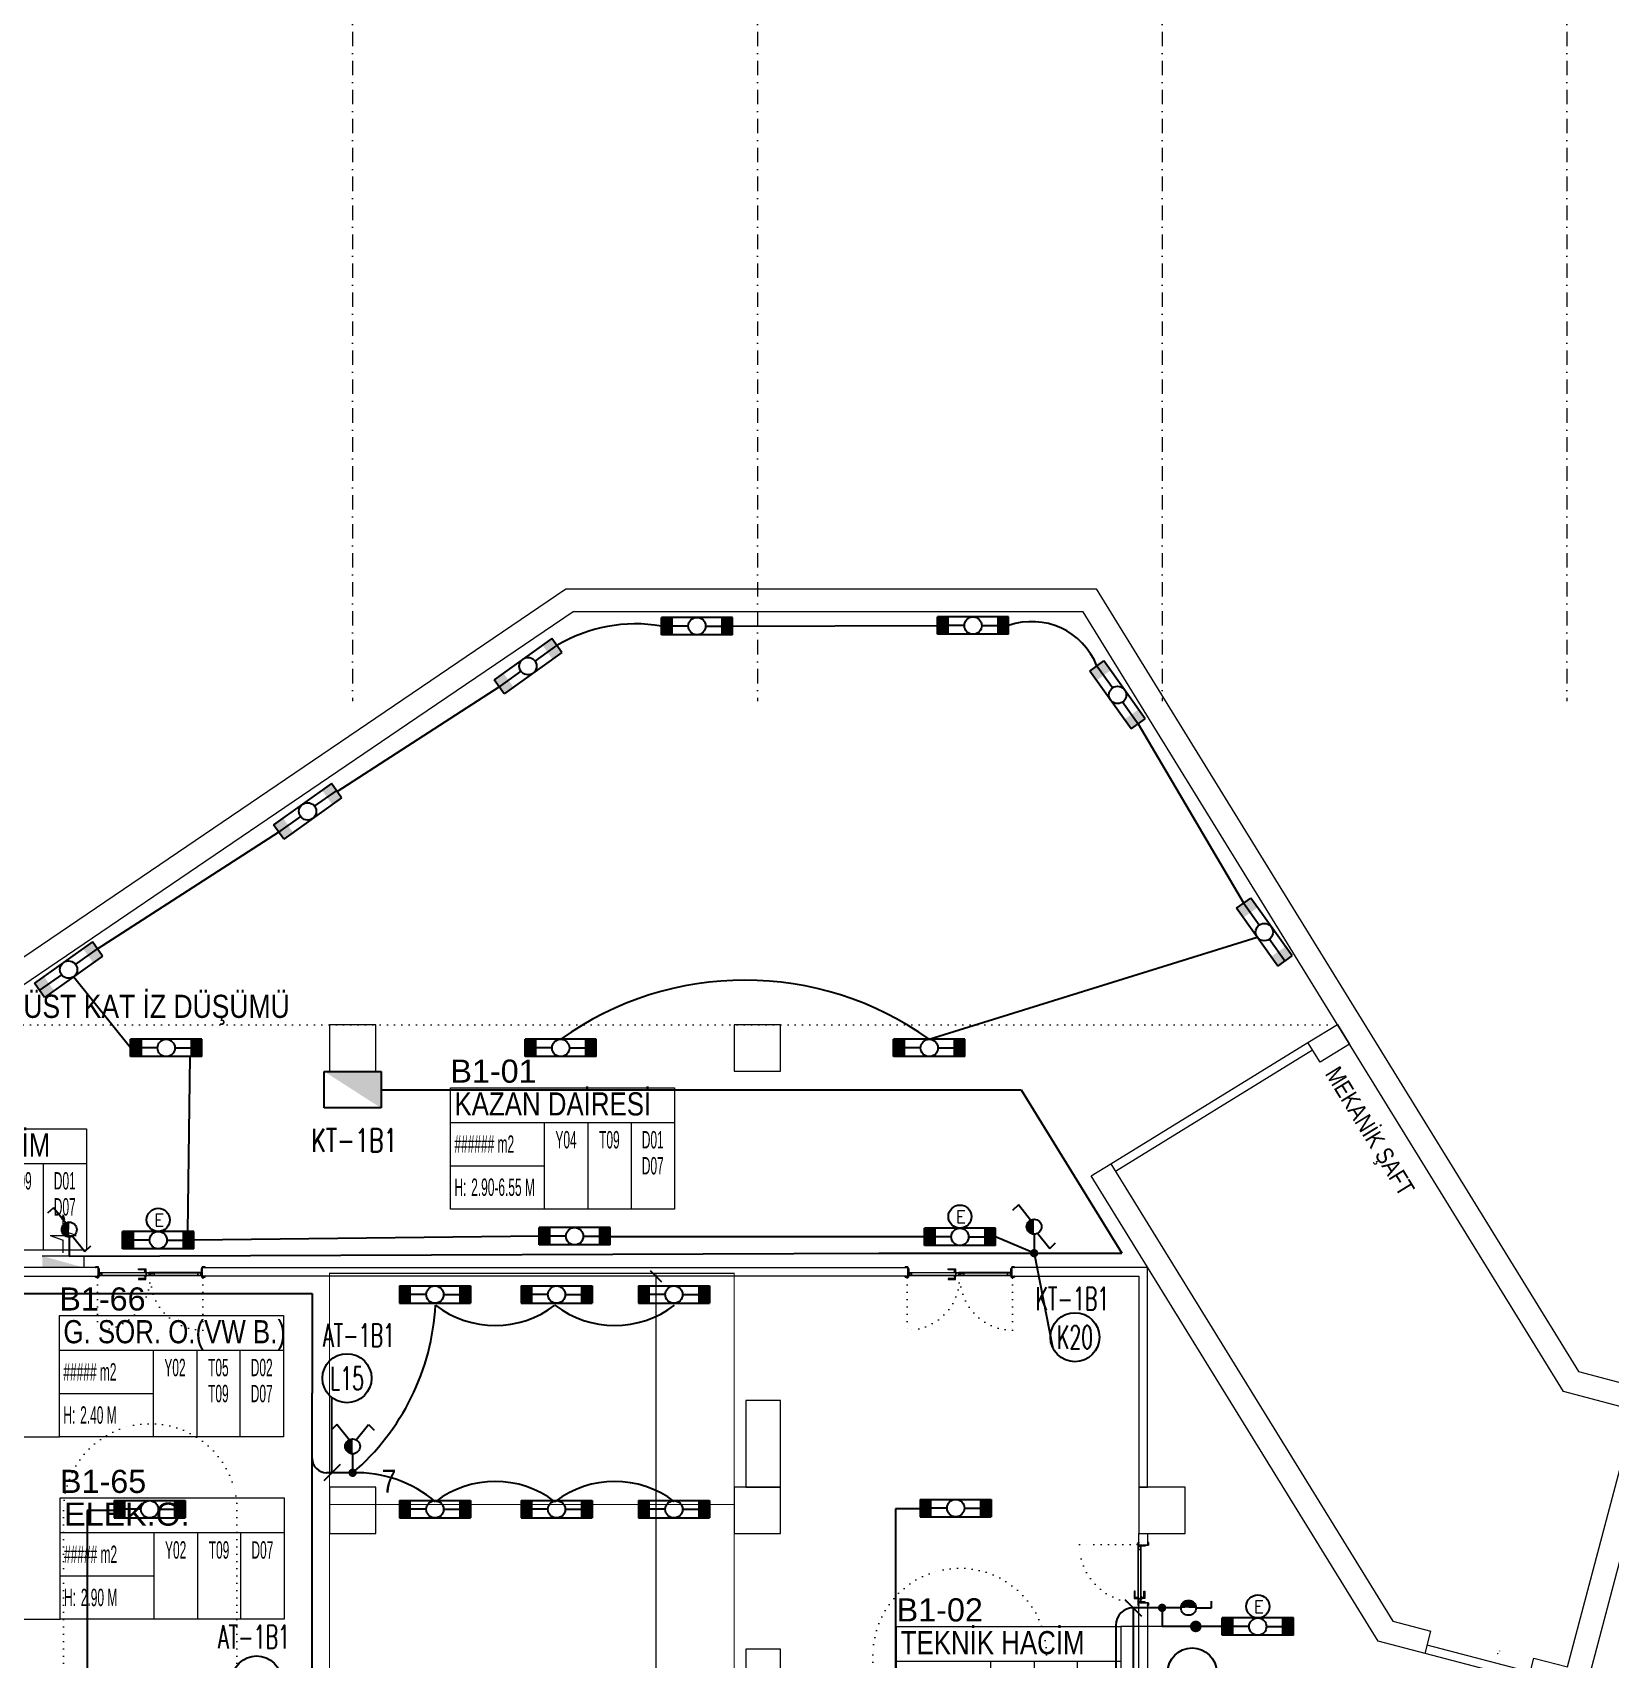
# Model space of a CAD drawing. Header units: metres. Extents: x -13316 to 152404, y -3899 to 30226.
# Drawn here: x 57366 to 60096, y 7292 to 10107 of the extents above; entities that cross this region are included whole.
import ezdxf
from ezdxf.enums import TextEntityAlignment as Align

# ---------------------------------------------------------------- set-up
doc = ezdxf.new("R2010")
doc.units = ezdxf.units.M
doc.header["$LTSCALE"] = 100
doc.header["$MEASUREMENT"] = 0
for name, pattern in [('DASHDOT2', [0.5, 0.25, -0.125, 0, -0.125]), ('DOT2', [0.125, 0, -0.125]), ('HIDDEN', [0.375, 0.25, -0.125])]:
    doc.linetypes.add(name, pattern=pattern)
doc.layers.get('0').update_dxf_attribs({"color": 9, "lineweight": 9})
for name, color, linetype, lineweight in [('00', 9, 'Continuous', 9), ('01', 9, 'Continuous', 9), ('05', 9, 'Continuous', 9), ('06B', 9, 'Continuous', 9), ('06C', 9, 'Continuous', 9), ('06D', 9, 'Continuous', 9), ('09', 9, 'Continuous', 9), ('10', 9, 'Continuous', 9), ('20', 9, 'DOT2', 9), ('21', 9, 'Continuous', 9), ('21_mahal200', 9, 'Continuous', 9), ('24', 9, 'DASHDOT2', 9), ('25', 9, 'Continuous', 9), ('32-ekipman', 9, 'Continuous', 9), ('E-1x36 W SIVAÜSTÜ FLUORESAN ARMATÜR (ETANŞ)', 7, 'Continuous', 30), ('E-2x36 W SIVAÜSTÜ FLUORESAN ARMATÜR (ETANŞ)', 7, 'Continuous', 30), ('E-ACİL AYDINLATMA KİTİ', 7, 'Continuous', 30), ('E-ANAHTAR (ETANŞ)', 7, 'Continuous', 30), ('E-AYDINLATMA VE PRİZ PANOSU', 7, 'Continuous', 30), ('E-KABLO', 7, 'Continuous', 30), ('E-KOMÜTATÖR ANAHTAR (ETANŞ)', 7, 'Continuous', 30), ('E-LINYE', 7, 'Continuous', 30), ('E-VAEVİYEN ANAHTAR (ETANŞ)', 7, 'Continuous', 30)]:
    doc.layers.add(name, color=color, linetype=linetype, lineweight=lineweight)
doc.styles.add('Arial', font='arial.ttf', dxfattribs={"height": 2.5})
doc.styles.add('E-YAZI', font='txttw.shx')
doc.styles.add('MuuM_TEXT-STANDART', font='ARIALN.TTF')
doc.dimstyles.new('MuuM_DIM200', dxfattribs={"dimscale": 20, "dimtxt": 2, "dimasz": 1, "dimexe": 1, "dimexo": 1, "dimgap": 1, "dimtad": 1, "dimdec": 1, "dimrnd": 0.5, "dimdsep": 46, "dimtxsty": 'MuuM_TEXT-STANDART', "dimblk": 'ARCHTICK', "dimcen": 0, "dimdle": 0.15, "dimclrd": 256, "dimclre": 256, "dimclrt": 256, "dimadec": 0, "dimazin": 0, "dimtfac": 5, "dimtdec": 1, "dimtix": 1, "dimtmove": 2, "dimatfit": 3, "dimldrblk": 'DOT', "dimfxl": 3, "dimfxlon": 1, "dimtolj": 1, "dimlwd": -1, "dimlwe": -1, "dimarcsym": 0})

# ---------------------------------------------------------------- blocks, each defined once
blk = doc.blocks.new('p-akslar_yeni')
at = {"layer": '24'}
for points in [[(8015, 2315.1), (8015, 55)], [(8715, 2315.1), (8715, 55)], [(9415, 2315.1), (9415, 55)], [(10115, 2315.1), (10115, 55)]]:
    blk.add_lwpolyline(points, dxfattribs=at)
blk = doc.blocks.new('100_2x36 W SIVAÜSTÜ FLUORESAN ARMATÜR (ETANŞ)')
at = {"layer": 'E-2x36 W SIVAÜSTÜ FLUORESAN ARMATÜR (ETANŞ)', "color": 4}
for p, q in [((-6.15, 1.5), (6.15, 1.5)), ((-6.15, 1.5), (-6.15, -1.5)), ((-1.5, 0), (-6.15, 0)), ((1.5, 0), (6.15, 0)), ((6.15, 1.5), (6.15, -1.5)), ((-6.15, -1.5), (6.15, -1.5))]:
    blk.add_line(p, q, dxfattribs=at)
blk.add_circle((0, 0), 1.5, dxfattribs=at)
for points in [[(-4.15, 1.5), (-4.15, -1.5), (-6.15, 1.5), (-6.15, -1.5)], [(4.15, 1.5), (4.15, -1.5), (6.15, 1.5), (6.15, -1.5)]]:
    blk.add_solid(points, dxfattribs=at)
blk = doc.blocks.new('100_KOMÜTATÖR ANAHTAR (ETANŞ)')
at = {"layer": 'E-KOMÜTATÖR ANAHTAR (ETANŞ)', "color": 4}
for p, q in [((-1.7, 5.22), (-2.33, 4.62)), ((-0.37, 3.56), (-1.7, 5.22)), ((0.37, 3.56), (1.7, 5.22)), ((1.7, 5.22), (2.33, 4.62)), ((0, 2.05), (0, 0))]:
    blk.add_line(p, q, dxfattribs=at)
at = {"layer": 'E-KOMÜTATÖR ANAHTAR (ETANŞ)', "color": 4, "const_width": 0.81}
blk.add_lwpolyline([(0, 3.27, 0.414214), (-0.41, 2.86, 0.414214), (0, 2.46, 0.414214)], format="xyb", dxfattribs=at)
at = {"layer": 'E-KOMÜTATÖR ANAHTAR (ETANŞ)', "color": 4}
blk.add_circle((0, 2.86), 0.81, dxfattribs=at)
blk = doc.blocks.new('100_ANAHTAR (ETANŞ)')
at = {"layer": 'E-ANAHTAR (ETANŞ)', "color": 4}
for p, q in [((0, 5.35), (-0.71, 5.35)), ((0, 3.67), (0, 5.35)), ((0, 2.05), (0, 0))]:
    blk.add_line(p, q, dxfattribs=at)
at = {"layer": 'E-ANAHTAR (ETANŞ)', "color": 4, "const_width": 0.81}
blk.add_lwpolyline([(0, 3.27, 0.414214), (-0.41, 2.86, 0.414214), (0, 2.46, 0.414214)], format="xyb", dxfattribs=at)
at = {"layer": 'E-ANAHTAR (ETANŞ)', "color": 4}
blk.add_circle((0, 2.86), 0.81, dxfattribs=at)
blk = doc.blocks.new('100_ACİL AYDINLATMA KİTİ')
at = {"layer": 'E-ACİL AYDINLATMA KİTİ', "color": 3}
blk.add_circle((0, 0), 1.25, dxfattribs=at)
at = {"layer": 'E-ACİL AYDINLATMA KİTİ', "color": 3, "style": 'E-YAZI'}
blk.add_text('E', height=1.34, dxfattribs=at).set_placement((-0.45, -0.69))
blk = doc.blocks.new('100_VAEVİYEN ANAHTAR (ETANŞ)')
at = {"layer": 'E-VAEVİYEN ANAHTAR (ETANŞ)', "color": 4}
for p, q in [((-1.7, 5.22), (-2.33, 4.62)), ((-0.37, 3.56), (-1.7, 5.22)), ((0, 2.05), (0, 0)), ((0.37, 2.16), (1.7, 0.5)), ((1.7, 0.5), (2.33, 1.1))]:
    blk.add_line(p, q, dxfattribs=at)
at = {"layer": 'E-VAEVİYEN ANAHTAR (ETANŞ)', "color": 4, "const_width": 0.81}
blk.add_lwpolyline([(0, 3.27, 0.414214), (-0.41, 2.86, 0.414214), (0, 2.46, 0.414214)], format="xyb", dxfattribs=at)
at = {"layer": 'E-VAEVİYEN ANAHTAR (ETANŞ)', "color": 4}
blk.add_circle((0, 2.86), 0.81, dxfattribs=at)
blk = doc.blocks.new('100_AYDINLATMA VE PRİZ PANOSU')
at = {"layer": 'E-AYDINLATMA VE PRİZ PANOSU', "color": 4}
for p, q in [((-3.07, 3.95), (3.07, 3.95)), ((-3.07, 0), (-3.07, 3.95)), ((3.07, 3.95), (3.07, 0)), ((3.07, 0), (-3.07, 0))]:
    blk.add_line(p, q, dxfattribs=at)
blk.add_solid([(3.07, 0), (-3.07, 0), (-3.07, 3.95)], dxfattribs=at)
blk = doc.blocks.new('p-kolon_80x80')
blk.add_lwpolyline([(-40, -40), (40, -40), (40, 40), (-40, 40)], close=True)
blk = doc.blocks.new('1.bod.mimari.elk')
at = {"layer": '01'}
for points in [[(5506.7, -1741.2), (4752.4, -1474.9), (3694.6, -1194.2), (2863.6, 154.4), (1981.2, 154.4), (1695, -40), (1695, -40), (60, -1150.3), (40, -1163.9), (40, -1188.2), (40, -1370), (40, -1370), (40, -1430), (40, -1430), (40, -1850)], [(0, -2945), (0, -1142.7), (1968.9, 194.4), (2885.9, 194.4), (3720.3, -1159.7), (4764.2, -1436.6), (5520, -1703.5)], [(3252.2, -590.6), (3303.3, -559.2), (3324.2, -593.2), (3273.2, -624.7), (3252.2, -590.6)], [(3454.8, -1647.7), (3373.6, -1626.4), (2877.6, -821.5), (2911.6, -800.5), (2911.6, -800.5), (3399.2, -1591.8), (3464.9, -1609)], [(3643.2, -1655.6), (3701.4, -1670.8), (3819, -1227.3), (3857.7, -1237.5), (3729.8, -1719.6), (3633.1, -1694.3)], [(3454.8, -1647.7), (3464.9, -1609)], [(3633.1, -1694.3), (3643.2, -1655.6)]]:
    blk.add_lwpolyline(points, dxfattribs=at)
for p in [(1600, -600), (2300, -600), (1600, -1400), (2300, -1400), (3000, -1400)]:
    blk.add_blockref('p-kolon_80x80', p, dxfattribs=at)
blk = doc.blocks.new('p-işyeri')
at = {"color": 0, "const_width": 2}
blk.add_lwpolyline([(200, 0), (200, 700), (-200, 700), (-200, 0)], close=True, dxfattribs=at)
blk = doc.blocks.new('prf-scr2')
at = {"linetype": 'DOT2', "ltscale": 10}
blk.add_line((0, 0.2), (0, -1.1), dxfattribs=at)
for p, q in [((-0.1, -0.2), (0.1, -0.3)), ((0.1, -0.2), (-0.1, -0.2)), ((0.1, -0.3), (-0.1, -0.3)), ((-0.1, -0.3), (0.1, -0.4)), ((0.1, -0.4), (-0.1, -0.4)), ((0.1, -0.5), (-0.1, -0.4)), ((-0.1, -0.4), (0.1, -0.4)), ((0.1, -0.6), (-0.1, -0.5)), ((-0.1, -0.5), (0.1, -0.5)), ((-0.1, -0.6), (0.1, -0.7)), ((0.1, -0.6), (-0.1, -0.6)), ((-0.1, -0.6), (0.1, -0.6)), ((-0.1, -0.7), (0.1, -0.8)), ((0.1, -0.7), (-0.1, -0.7)), ((-0.1, -0.8), (0.1, -0.8)), ((0.1, -0.8), (-0.1, -0.8)), ((0.1, -0.2), (0, -0.1)), ((0, -0.2), (0.1, -0.2))]:
    blk.add_line(p, q)
blk.add_lwpolyline([(0.2, 0), (-0.2, 0), (-0.2, 0), (-0.1, -0.1), (0.1, -0.1), (0.2, 0), (0.2, 0)], close=True)
for points in [[(0.2, 0), (-0.2, 0)], [(-0.1, -0.1), (-0.1, -0.2), (-0.1, -0.2), (-0.1, -0.2), (-0.1, -0.2), (-0.1, -0.3), (-0.1, -0.3), (-0.1, -0.3), (-0.1, -0.3), (-0.1, -0.4), (-0.1, -0.4), (-0.1, -0.4), (-0.1, -0.4), (-0.1, -0.4), (-0.1, -0.5), (-0.1, -0.5), (-0.1, -0.5), (-0.1, -0.5), (-0.1, -0.5), (-0.1, -0.5), (-0.1, -0.6), (-0.1, -0.6), (-0.1, -0.6), (-0.1, -0.6), (-0.1, -0.6), (-0.1, -0.7), (-0.1, -0.7), (-0.1, -0.7), (-0.1, -0.7), (-0.1, -0.7), (-0.1, -0.8), (-0.1, -0.8), (-0.1, -0.8), (-0.1, -0.8), (0, -0.9), (0, -0.9), (0, -0.9), (0.1, -0.8), (0.1, -0.8), (0.1, -0.7), (0.1, -0.7), (0.1, -0.7), (0.1, -0.7), (0.1, -0.7), (0.1, -0.7), (0.1, -0.6), (0.1, -0.6), (0.1, -0.6), (0.1, -0.6), (0.1, -0.6), (0.1, -0.5), (0.1, -0.5), (0.1, -0.5), (0.1, -0.5), (0.1, -0.4), (0.1, -0.4), (0.1, -0.4), (0.1, -0.4), (0.1, -0.4), (0.1, -0.3), (0.1, -0.3), (0.1, -0.3), (0.1, -0.3), (0.1, -0.3), (0.1, -0.3), (0.1, -0.2), (0.1, -0.2), (0.1, -0.2), (0.1, -0.2), (0.1, -0.2), (0.1, -0.1)]]:
    blk.add_lwpolyline(points)
blk = doc.blocks.new('gr-p-barel kilitli kapı kolu')
at = {"flags": 128}
for points in [[(-0.9, 0.8), (-0.9, 4.9), (-11.7, 4.9), (-11.7, 6.7), (0.9, 6.7), (0.9, 0.8)], [(-0.8, 5), (0.8, 6.6)]]:
    blk.add_lwpolyline(points, dxfattribs=at)
blk.add_lwpolyline([(-2.75, 0), (-2.75, 0.7), (2.75, 0.7), (2.75, 0)])
blk.add_lwpolyline([(-1.3, 0.7), (1.3, 0.7), (1.3, 0.8), (-1.3, 0.8)], close=True)
blk = doc.blocks.new('p-de-02')
at = {"layer": '06C'}
blk.add_lwpolyline([(106.3, -16.6, 1), (106.3, -15.8), (104.3, -15.8), (104.3, -16.6), (106.4, -16.6)], format="xyb", dxfattribs=at)
blk.add_arc((106.3, -16.2), 0.5, 233.1301, 126.8699, dxfattribs=at)
at = {"layer": '09'}
for p, q in [((108.1, -16.7), (108.1, -16.6)), ((108.2, -16.7), (108.2, -16.6)), ((108.3, -16.6), (108.3, -16.7)), ((108.4, -16.7), (108.4, -16.6)), ((108.5, -16.6), (108.5, -16.7)), ((108.6, -16.7), (108.6, -16.6)), ((108.7, -16.6), (108.7, -16.7)), ((108.8, -16.6), (108.8, -16.7)), ((109.3, -21.9), (109.3, -21.7)), ((109.4, -21.7), (109.4, -21.9)), ((109.5, -21.9), (109.5, -21.7)), ((109.6, -21.7), (109.6, -21.9)), ((109.7, -21.9), (109.7, -21.7)), ((109.8, -21.7), (109.8, -21.9)), ((109.9, -21.9), (109.9, -21.7)), ((110, -21.9), (110, -21.7))]:
    blk.add_line(p, q, dxfattribs=at)
at = {"layer": '10'}
for points in [[(14.2, -6.8, -0.414214), (14.3, -6.7), (18.7, -6.7, -0.414214), (18.8, -6.8), (18.8, -14.1), (19, -14.1), (19, -6.8, 0.414214), (18.7, -6.5), (14.3, -6.5, 0.414214), (14, -6.8), (14, -7.7, 0.414214), (14.3, -8), (15.4, -8), (15.4, -7.8), (14.3, -7.8, -0.414214), (14.2, -7.7)], [(19, -9.7, -0.414214), (19.3, -9.4), (20.3, -9.4, -0.414214), (20.6, -9.7), (20.6, -16.1, -0.414214), (20.3, -16.4, -0.414214), (20, -16.1), (20, -15.2), (19, -15.2), (19, -24.2, -0.414214), (18.7, -24.5), (14.3, -24.5, -0.414214), (14, -24.2), (14, -23.3, -0.414214), (14.3, -23), (15.4, -23), (15.4, -23.2), (14.3, -23.2, 0.414214), (14.2, -23.3), (14.2, -24.2, 0.414214), (14.3, -24.3), (18.7, -24.3, 0.414214), (18.8, -24.2), (18.8, -15), (20.2, -15), (20.2, -16.1, 0.414214), (20.3, -16.2, 0.414214), (20.4, -16.1), (20.4, -9.7, 0.414214), (20.3, -9.6), (19.3, -9.6, 0.414214), (19.2, -9.7), (19.2, -10.6), (19, -10.6)], [(18.4, -25), (19.8, -24.4), (19.8, -21.5), (20, -21.5), (20, -24.5), (18.5, -25.2, -14.796002)], [(198.6, -9.7, 0.414214), (198.3, -9.4), (197.3, -9.4, 0.414214), (197, -9.7), (197, -16.1, 0.414214), (197.3, -16.4, 0.414214), (197.6, -16.1), (197.6, -15.2), (198.6, -15.2), (198.6, -24.2, 0.414214), (198.9, -24.5), (203.3, -24.5, 0.414214), (203.6, -24.2), (203.6, -23.3, 0.414214), (203.3, -23), (202.2, -23), (202.2, -23.2), (203.3, -23.2, -0.414214), (203.4, -23.3), (203.4, -24.2, -0.414214), (203.3, -24.3), (198.9, -24.3, -0.414214), (198.8, -24.2), (198.8, -15), (197.4, -15), (197.4, -16.1, -0.414214), (197.3, -16.2, -0.414214), (197.2, -16.1), (197.2, -9.7, -0.414214), (197.3, -9.6), (198.3, -9.6, -0.414214), (198.4, -9.7), (198.4, -10.6), (198.6, -10.6)], [(199.2, -25), (197.8, -24.4), (197.8, -21.5), (197.6, -21.5), (197.6, -24.5), (199.1, -25.2, 14.796002)], [(203.4, -6.8, 0.414214), (203.3, -6.7), (198.9, -6.7, 0.414214), (198.8, -6.8), (198.8, -14.1), (198.6, -14.1), (198.6, -6.8, -0.414214), (198.9, -6.5), (203.3, -6.5, -0.414214), (203.6, -6.8), (203.6, -7.7, -0.414214), (203.3, -8), (202.2, -8), (202.2, -7.8), (203.3, -7.8, 0.414214), (203.4, -7.7)]]:
    blk.add_lwpolyline(points, format="xyb", close=True, dxfattribs=at)
for points in [[(108.2, -20.1), (108.2, -18.1), (108.5, -18.1), (108.5, -17), (20.3, -17), (20.3, -18.1), (20.6, -18.1), (20.6, -20.1), (20.3, -20.1), (20.3, -18.3), (20, -18.3), (20, -16.7), (108.8, -16.7), (108.8, -18.3), (108.5, -18.3), (108.5, -20.1)], [(108.2, -18.1), (108.2, -20.1), (108.8, -20.1), (108.8, -21.7), (20, -21.7), (20, -20.1), (20.6, -20.1), (20.6, -18.1), (20.9, -18.1), (20.9, -20.3), (20.3, -20.3), (20.3, -21.4), (108.5, -21.4), (108.5, -20.3), (107.9, -20.3), (107.9, -18.1), (108.2, -18.1)], [(109.9, -20.1), (109.9, -18.1), (109.6, -18.1), (109.6, -17), (197.3, -17), (197.3, -18.1), (197, -18.1), (197, -20.1), (197.3, -20.1), (197.3, -18.3), (197.6, -18.3), (197.6, -16.7), (109.3, -16.7), (109.3, -18.3), (109.6, -18.3), (109.6, -20.1)], [(109.9, -18.1), (109.9, -20.1), (109.3, -20.1), (109.3, -21.7), (197.6, -21.7), (197.6, -20.1), (197, -20.1), (197, -18.1), (196.7, -18.1), (196.7, -20.3), (197.3, -20.3), (197.3, -21.4), (109.6, -21.4), (109.6, -20.3), (110.2, -20.3), (110.2, -18.1), (109.9, -18.1)]]:
    blk.add_lwpolyline(points, dxfattribs=at)
for points in [[(20.9, -17.2), (26.9, -17.2), (26.9, -21.2), (20.9, -21.2)], [(21.2, -17.5), (26.6, -17.5), (26.6, -20.9), (21.2, -20.9)], [(107.9, -17.2), (101.9, -17.2), (101.9, -21.2), (107.9, -21.2)], [(107.6, -17.5), (102.2, -17.5), (102.2, -20.9), (107.6, -20.9)], [(108.1, -22.4), (110, -22.4), (110, -21.9), (108.1, -21.9), (107.5, -21.9), (107.5, -22.4)], [(110, -16.1), (108.1, -16.1), (108.1, -16.6), (110.6, -16.6), (110.6, -16.6), (110.6, -16.1)], [(110.2, -17.2), (116.2, -17.2), (116.2, -21.2), (110.2, -21.2)], [(110.5, -17.5), (115.9, -17.5), (115.9, -20.9), (110.5, -20.9)], [(196.7, -17.2), (192.7, -17.2), (192.7, -21.2), (196.7, -21.2)], [(196.4, -17.5), (193, -17.5), (193, -20.9), (196.4, -20.9)]]:
    blk.add_lwpolyline(points, close=True, dxfattribs=at)
for centre in [(17.8, -25.5), (199.8, -25.5)]:
    blk.add_circle(centre, 0.55, dxfattribs=at)
at = {"layer": '20'}
for p, q in [((17.8, -25.5), (17.8, -116)), ((199.8, -25.5), (199.8, -116))]:
    blk.add_line(p, q, dxfattribs=at)
at = {"layer": '20', "linetype": 'HIDDEN'}
for points in [[(18.6, -24.3), (18.6, -23), (17.1, -23), (17.1, -24.3)], [(18.4, -25), (18.4, -23.2), (17.3, -23.2), (17.3, -25)], [(199, -24.3), (199, -23), (200.5, -23), (200.5, -24.3)], [(199.2, -25), (199.2, -23.2), (200.3, -23.2), (200.3, -25)]]:
    blk.add_lwpolyline(points, dxfattribs=at)
at = {"layer": '20'}
for centre, start, end in [((17.8, -25.5), 270, 2.4057), ((199.8, -25.5), 177.5943, 270)]:
    blk.add_arc(centre, 90.5, start, end, dxfattribs=at)
at = {"layer": '06B', "xscale": -1}
blk.add_blockref('gr-p-barel kilitli kapı kolu', (117.3, -16.7), dxfattribs=at)
at = {"layer": '06B', "rotation": 180}
blk.add_blockref('gr-p-barel kilitli kapı kolu', (117.3, -21.7), dxfattribs=at)
at = {"layer": '10', "xscale": -1, "rotation": 90}
for p in [(20.3, -19.2), (109.6, -19.2)]:
    blk.add_blockref('prf-scr2', p, dxfattribs=at)
at = {"layer": '10', "rotation": 270}
for p in [(108.5, -19.2), (197.3, -19.2)]:
    blk.add_blockref('prf-scr2', p, dxfattribs=at)
blk = doc.blocks.new('K-SAC-01')
at = {"layer": '10'}
for points in [[(-4.6, 16.2, -0.414214), (-4.5, 16.3), (-0.1, 16.3, -0.414214), (0, 16.2), (0, 5.9), (0.2, 5.9), (0.2, 16.2, 0.414214), (-0.1, 16.5), (-4.5, 16.5, 0.414214), (-4.8, 16.2), (-4.8, 15.3, 0.414214), (-4.5, 15), (-3.4, 15), (-3.4, 15.2), (-4.5, 15.2, -0.414214), (-4.6, 15.3)], [(0.2, 10.3, -0.414214), (0.5, 10.6), (1.5, 10.6, -0.414214), (1.8, 10.3), (1.8, 3.9, -0.414214), (1.5, 3.6, -0.414214), (1.2, 3.9), (1.2, 4.8), (0.2, 4.8), (0.2, -1.2, -0.414214), (-0.1, -1.5), (-4.5, -1.5, -0.414214), (-4.8, -1.2), (-4.8, -0.3, -0.414214), (-4.5, 0), (-3.4, 0), (-3.4, -0.2), (-4.5, -0.2, 0.414214), (-4.6, -0.3), (-4.6, -1.2, 0.414214), (-4.5, -1.3), (-0.1, -1.3, 0.414214), (0, -1.2), (0, 5), (1.4, 5), (1.4, 3.9, 0.414214), (1.5, 3.8, 0.414214), (1.6, 3.9), (1.6, 10.3, 0.414214), (1.5, 10.4), (0.5, 10.4, 0.414214), (0.4, 10.3), (0.4, 9.4), (0.2, 9.4)], [(-0.4, -2), (1, -1.4), (1, 1.5), (1.2, 1.5), (1.2, -1.5), (-0.3, -2.2, -14.796002)], [(99.8, 10.3, 0.414214), (99.5, 10.6), (98.5, 10.6, 0.414214), (98.2, 10.3), (98.2, 3.9, 0.414214), (98.5, 3.6, 0.414214), (98.8, 3.9), (98.8, 4.8), (99.8, 4.8), (99.8, -1.2, 0.414214), (100.1, -1.5), (104.5, -1.5, 0.414214), (104.8, -1.2), (104.8, -0.3, 0.414214), (104.5, 0), (103.4, 0), (103.4, -0.2), (104.5, -0.2, -0.414214), (104.6, -0.3), (104.6, -1.2, -0.414214), (104.5, -1.3), (100.1, -1.3, -0.414214), (100, -1.2), (100, 5), (98.6, 5), (98.6, 3.9, -0.414214), (98.5, 3.8, -0.414214), (98.4, 3.9), (98.4, 10.3, -0.414214), (98.5, 10.4), (99.5, 10.4, -0.414214), (99.6, 10.3), (99.6, 9.4), (99.8, 9.4)], [(104.6, 16.2, 0.414214), (104.5, 16.3), (100.1, 16.3, 0.414214), (100, 16.2), (100, 5.9), (99.8, 5.9), (99.8, 16.2, -0.414214), (100.1, 16.5), (104.5, 16.5, -0.414214), (104.8, 16.2), (104.8, 15.3, -0.414214), (104.5, 15), (103.4, 15), (103.4, 15.2), (104.5, 15.2, 0.414214), (104.6, 15.3)]]:
    blk.add_lwpolyline(points, format="xyb", close=True, dxfattribs=at)
for points in [[(98.8, 0.1), (98.8, 2.1), (99.1, 2.1), (99.1, 3.2), (1.5, 3.2), (1.5, 2.1), (1.8, 2.1), (1.8, 0.1), (1.5, 0.1), (1.5, 1.9), (1.2, 1.9), (1.2, 3.5), (99.4, 3.5), (99.4, 1.9), (99.1, 1.9), (99.1, 0.1)], [(98.8, 2.1), (98.8, 0.1), (99.4, 0.1), (99.4, -1.5), (1.2, -1.5), (1.2, 0.1), (1.8, 0.1), (1.8, 2.1), (2.1, 2.1), (2.1, -0.1), (1.5, -0.1), (1.5, -1.2), (99.1, -1.2), (99.1, -0.1), (98.5, -0.1), (98.5, 2.1), (98.8, 2.1)]]:
    blk.add_lwpolyline(points, dxfattribs=at)
for points in [[(2.1, 3), (8.1, 3), (8.1, -1), (2.1, -1)], [(2.4, 2.7), (7.8, 2.7), (7.8, -0.7), (2.4, -0.7)], [(98.5, 3), (92.5, 3), (92.5, -1), (98.5, -1)], [(98.2, 2.7), (92.8, 2.7), (92.8, -0.7), (98.2, -0.7)]]:
    blk.add_lwpolyline(points, close=True, dxfattribs=at)
blk.add_circle((-0.9, -2.5), 0.55, dxfattribs=at)
at = {"layer": '20', "linetype": 'HIDDEN'}
for points in [[(-0.2, -1.3), (-0.2, 0), (-1.7, 0), (-1.7, -1.3)], [(-0.4, -2), (-0.4, -0.2), (-1.5, -0.2), (-1.5, -2)]]:
    blk.add_lwpolyline(points, dxfattribs=at)
at = {"layer": '20'}
blk.add_lwpolyline([(-0.9, -2.5), (-0.9, -102.9)], dxfattribs=at)
blk.add_arc((-0.9, -2.5), 100.4, 270, 1.5131, dxfattribs=at)
at = {"layer": '06B'}
blk.add_blockref('gr-p-barel kilitli kapı kolu', (91.4, 3.5), dxfattribs=at)
at = {"layer": '06B', "xscale": -1, "rotation": 180}
blk.add_blockref('gr-p-barel kilitli kapı kolu', (91.4, -1.5), dxfattribs=at)
at = {"layer": '10', "xscale": -1, "rotation": 90}
blk.add_blockref('prf-scr2', (1.5, 1), dxfattribs=at)
at = {"layer": '10', "rotation": 270}
blk.add_blockref('prf-scr2', (99.1, 1.2), dxfattribs=at)
blk = doc.blocks.new('_ArchTick')
at = {"color": 0, "linetype": 'ByBlock', "const_width": 0.15}
blk.add_lwpolyline([(-0.5, -0.5), (0.5, 0.5)], dxfattribs=at)
blk = doc.blocks.new('*D707')
at = {"layer": '25', "transparency": 16777216}
for p, q in [((92079.7, 5767), (92003.8, 5767)), ((92023.8, -1056), (92023.8, 5770)), ((92079.7, -1053), (92003.8, -1053))]:
    blk.add_line(p, q, dxfattribs=at)
at = {"layer": '25', "transparency": 16777216, "xscale": 20, "yscale": 20, "zscale": 20}
for p, rotation in [((92023.8, 5767), 90), ((92023.8, -1053), 270)]:
    blk.add_blockref('_ArchTick', p, dxfattribs=dict(at, rotation=rotation))
at = {"layer": '25', "transparency": 16777216, "insert": (91978.3, 2247.9), "char_height": 50, "attachment_point": 5, "rotation": 90, "style": 'MuuM_TEXT-STANDART'}
blk.add_mtext('\\A1;6820', dxfattribs=at)
blk = doc.blocks.new('_Dot')
at = {"color": 0, "linetype": 'ByBlock', "lineweight": -2}
blk.add_line((-0.5, 0), (-1, 0), dxfattribs=at)
at = {"color": 0, "linetype": 'ByBlock', "const_width": 0.5}
blk.add_lwpolyline([(-0.25, 0, 1), (0.25, 0, 1)], format="xyb", close=True, dxfattribs=at)
blk = doc.blocks.new('YD-72-20')
at = {"linetype": 'Continuous'}
for p, q in [((0, 0.714), (-0.028, 0.634)), ((0, 0.714), (0.028, 0.634)), ((0, 0.434), (0, 0.714)), ((-0.225, 0.355), (0.225, 0.355)), ((-0.225, 0.355), (0, 0.276)), ((0.225, 0.355), (0, 0.434)), ((0.36, 0), (-0.36, 0)), ((0, 0.058), (0, 0.276)), ((0.36, 0), (0.36, -0.2))]:
    blk.add_line(p, q, dxfattribs=at)
blk.add_solid([(0.36, -0.2), (-0.36, 0), (-0.36, -0.2)])
blk = doc.blocks.new('b1 yan.dol')
at = {"xscale": 100, "yscale": 100, "zscale": 100}
blk.add_blockref('YD-72-20', (57099.1, -11841.4), dxfattribs=at)
blk = doc.blocks.new('A$C724E0FF5')
at = {"layer": '09'}
for p, q in [((-8844.7, -1647.7), (-8844.8, -1647.8)), ((-8844.6, -1647.7), (-8844.7, -1647.9)), ((-8844.6, -1647.9), (-8844.5, -1647.7)), ((-8844.4, -1647.8), (-8844.5, -1647.9)), ((-8844.4, -1647.9), (-8844.4, -1647.8)), ((-8844.3, -1647.8), (-8844.3, -1648)), ((-8844.2, -1648), (-8844.2, -1647.8)), ((-8844.1, -1648), (-8844.1, -1647.9)), ((-8842.3, -1643), (-8842.3, -1643.2)), ((-8842.2, -1643.2), (-8842.2, -1643)), ((-8842.1, -1643.1), (-8842.1, -1643.2)), ((-8842, -1643.2), (-8842, -1643.1)), ((-8841.9, -1643.1), (-8841.9, -1643.3)), ((-8841.8, -1643.3), (-8841.8, -1643.1)), ((-8841.7, -1643.2), (-8841.7, -1643.3)), ((-8841.6, -1643.2), (-8841.6, -1643.3))]:
    blk.add_line(p, q, dxfattribs=at)
blk = doc.blocks.new('p-birim')
blk.add_lwpolyline([(0, 0), (1, 0), (1, 1), (0, 1)], close=True)
blk = doc.blocks.new('0_roomno2')
blk.add_lwpolyline([(19.38, -10.5), (0, -10.5), (0, 0), (19.38, 0)], close=True)
for points in [[(0, -3), (19.38, -3)], [(8.12, -3), (8.12, -10.5)], [(11.88, -3), (11.88, -10.5)], [(15.62, -3), (15.62, -10.5)], [(0, -6.75), (8.12, -6.75)]]:
    blk.add_lwpolyline(points)
at = {"style": 'MuuM_TEXT-STANDART', "width": 0.6}
blk.add_text('H:', height=1.5, dxfattribs=at).set_placement((0.35, -8.61), align=Align.MIDDLE_LEFT)
at = {"style": 'Arial'}
blk.add_attdef('ODANO', (0, 1.17), '', height=2, dxfattribs=at)
blk.add_attdef('MEKANADI', text='', height=2, dxfattribs=at).set_placement((0.35, -3), align=Align.BOTTOM_LEFT)
at = {"style": 'MuuM_TEXT-STANDART', "width": 0.6}
for tag, p in [('M2', (0.35, -4.88)), ('TEMIZTAVANYUKSEKLIGI', (1.8, -8.61))]:
    blk.add_attdef(tag, text='', height=1.5, dxfattribs=at).set_placement(p, align=Align.MIDDLE_LEFT)
for tag, p in [('YER01', (10, -4.5)), ('TAVAN01', (13.75, -4.5)), ('DUVAR01', (17.5, -4.5)), ('YER02', (10, -6.75)), ('TAVAN02', (13.75, -6.75)), ('DUVAR02', (17.5, -6.75)), ('YER03', (10, -9)), ('TAVAN03', (13.75, -9)), ('DUVAR03', (17.5, -9))]:
    blk.add_attdef(tag, text='', height=1.5, dxfattribs=at).set_placement(p, align=Align.MIDDLE_CENTER)
blk = doc.blocks.new('1.bod.mimari1.elk')
at = {"layer": '00'}
for points in [[(2911.64, -800.47), (3252.18, -590.64)], [(2919.51, -813.24), (3260.05, -603.41)], [(940, -995), (1160, -995), (1160, -995), (1160, -995), (1160, -995), (1160, -995), (1160, -980), (865, -980)], [(2560.25, -995), (2560.25, -980)], [(2960, -1460), (2960, -1440), (2975, -1440), (2975, -1460)], [(2960, -1460), (2975, -1460)], [(2960, -1560), (2975, -1560)], [(3725, -1755), (2960, -1755), (2960, -1560)], [(2975, -1560), (2975, -1740), (3725, -1740)], [(3633.07, -1694.3), (3454.79, -1647.67)], [(3636.87, -1679.79), (3458.59, -1633.16)]]:
    blk.add_lwpolyline(points, dxfattribs=at)
for points in [[(2560.25, -995), (1340, -995), (1340, -980), (2560.25, -980), (2560.25, -995)], [(2975, -1360), (2975, -980), (2740.25, -980), (2740.25, -995), (2960, -995), (2960, -1360)]]:
    blk.add_lwpolyline(points, close=True, dxfattribs=at)
at = {"layer": '06D', "linetype": 'DOT2'}
for points in [[(1100, -1400, -1), (1400, -1400, 0)], [(1100, -1400), (1100, -3850, 0.4142136), (1600, -4350), (2300, -4350)], [(1400, -1400), (1400, -3850, 0.4142136), (1600, -4050)], [(2500, -1650, -1), (2800, -1650, 0)], [(2500, -1650), (2500, -7740, 0.4142136), (3100, -8340), (12425, -8340)]]:
    blk.add_lwpolyline(points, format="xyb", dxfattribs=at)
at = {"layer": '09'}
for p, q in [((3580.26, -1647.68), (3580.22, -1647.83)), ((3580.36, -1647.7), (3580.32, -1647.85)), ((3580.42, -1647.88), (3580.46, -1647.73)), ((3580.55, -1647.75), (3580.51, -1647.9)), ((3580.61, -1647.93), (3580.65, -1647.78)), ((3580.74, -1647.81), (3580.71, -1647.95)), ((3580.8, -1647.98), (3580.84, -1647.83)), ((3580.9, -1648), (3580.94, -1647.86)), ((3582.74, -1643.01), (3582.7, -1643.16)), ((3582.8, -1643.18), (3582.84, -1643.04)), ((3582.93, -1643.06), (3582.9, -1643.21)), ((3582.99, -1643.24), (3583.03, -1643.09)), ((3583.13, -1643.11), (3583.09, -1643.26)), ((3583.19, -1643.29), (3583.22, -1643.14)), ((3583.32, -1643.17), (3583.28, -1643.31)), ((3583.42, -1643.19), (3583.38, -1643.34))]:
    blk.add_line(p, q, dxfattribs=at)
at = {"layer": '20'}
blk.add_lwpolyline([(929.24, -560), (3303.5, -560)], dxfattribs=at)
at = {"rotation": 270}
blk.add_blockref('K-SAC-01', (2960, -1460), dxfattribs=at)
at = {"layer": '05', "xscale": 60.00000000000003, "yscale": 150}
for p in [(2280, -1360), (2280, -1790)]:
    blk.add_blockref('p-birim', p, dxfattribs=at)
at = {"layer": '06D', "color": 89, "linetype": 'HIDDEN', "true_color": 0x2e4d23, "rotation": 90}
for p in [(2260, -1190), (2260, -1590)]:
    blk.add_blockref('p-işyeri', p, dxfattribs=at)
at = {"layer": '06D'}
blk.add_blockref('A$C724E0FF5', (12425, 0), dxfattribs=at)
at = {"layer": '10', "xscale": -1}
for p in [(1358.8, -972), (2759.05, -972)]:
    blk.add_blockref('p-de-02', p, dxfattribs=at)
at = {"layer": '21_mahal200'}
ref = blk.add_blockref('0_roomno2', (1769.12, -668.77), dxfattribs=dict(at, xscale=20, yscale=20, zscale=20))
ref.add_attrib('ODANO', 'B1-01', (1769.12, -660.12), dxfattribs={"layer": '0', "height": 40, "style": 'Arial'})
ref.add_attrib('MEKANADI', 'KAZAN DAİRESİ', dxfattribs={"layer": '0', "height": 40, "style": 'Arial', "width": 0.8}).set_placement((1776.12, -728.77), align=Align.BOTTOM_LEFT)
ref.add_attrib('M2', '###### m2', dxfattribs={"layer": '0', "height": 30, "style": 'MuuM_TEXT-STANDART', "width": 0.6}).set_placement((1776.12, -766.27), align=Align.MIDDLE_LEFT)
ref.add_attrib('TEMIZTAVANYUKSEKLIGI', '2.90-6.55 M', dxfattribs={"layer": '0', "height": 30, "style": 'MuuM_TEXT-STANDART', "width": 0.6}).set_placement((1805.12, -840.93), align=Align.MIDDLE_LEFT)
ref.add_attrib('YER01', 'Y04', dxfattribs={"layer": '0', "height": 30, "style": 'MuuM_TEXT-STANDART', "width": 0.6}).set_placement((1969.12, -758.77), align=Align.MIDDLE_CENTER)
ref.add_attrib('TAVAN01', 'T09', dxfattribs={"layer": '0', "height": 30, "style": 'MuuM_TEXT-STANDART', "width": 0.6}).set_placement((2044.12, -758.77), align=Align.MIDDLE_CENTER)
ref.add_attrib('DUVAR01', 'D01', dxfattribs={"layer": '0', "height": 30, "style": 'MuuM_TEXT-STANDART', "width": 0.6}).set_placement((2119.12, -758.77), align=Align.MIDDLE_CENTER)
ref.add_attrib('DUVAR02', 'D07', dxfattribs={"layer": '0', "height": 30, "style": 'MuuM_TEXT-STANDART', "width": 0.6}).set_placement((2119.12, -803.77), align=Align.MIDDLE_CENTER)
ref = blk.add_blockref('0_roomno2', (752.13, -739.87), dxfattribs=dict(at, xscale=20, yscale=20, zscale=20))
ref.add_attrib('ODANO', 'B1-67', (752.13, -731.23), dxfattribs={"layer": '0', "height": 40, "style": 'Arial'})
ref.add_attrib('MEKANADI', 'TEKNİK HACİM', dxfattribs={"layer": '0', "height": 40, "style": 'Arial', "width": 0.8}).set_placement((759.13, -799.87), align=Align.BOTTOM_LEFT)
ref.add_attrib('M2', '#### m2', dxfattribs={"layer": '0', "height": 30, "style": 'MuuM_TEXT-STANDART', "width": 0.6}).set_placement((759.13, -837.37), align=Align.MIDDLE_LEFT)
ref.add_attrib('TEMIZTAVANYUKSEKLIGI', '2.90 M', dxfattribs={"layer": '0', "height": 30, "style": 'MuuM_TEXT-STANDART', "width": 0.6}).set_placement((788.13, -912.03), align=Align.MIDDLE_LEFT)
ref.add_attrib('YER01', 'Y02', dxfattribs={"layer": '0', "height": 30, "style": 'MuuM_TEXT-STANDART', "width": 0.6}).set_placement((952.13, -829.87), align=Align.MIDDLE_CENTER)
ref.add_attrib('TAVAN01', 'T09', dxfattribs={"layer": '0', "height": 30, "style": 'MuuM_TEXT-STANDART', "width": 0.6}).set_placement((1027.13, -829.87), align=Align.MIDDLE_CENTER)
ref.add_attrib('DUVAR01', 'D01', dxfattribs={"layer": '0', "height": 30, "style": 'MuuM_TEXT-STANDART', "width": 0.6}).set_placement((1102.13, -829.87), align=Align.MIDDLE_CENTER)
ref.add_attrib('DUVAR02', 'D07', dxfattribs={"layer": '0', "height": 30, "style": 'MuuM_TEXT-STANDART', "width": 0.6}).set_placement((1102.13, -874.87), align=Align.MIDDLE_CENTER)
ref = blk.add_blockref('0_roomno2', (1092.76, -1062.9), dxfattribs=dict(at, xscale=20, yscale=20, zscale=20))
ref.add_attrib('ODANO', 'B1-66', (1092.76, -1054.26), dxfattribs={"layer": '0', "height": 40, "style": 'Arial'})
ref.add_attrib('MEKANADI', 'G. SOR. O.(VW B.)', dxfattribs={"layer": '0', "height": 40, "style": 'Arial', "width": 0.8}).set_placement((1099.76, -1122.9), align=Align.BOTTOM_LEFT)
ref.add_attrib('M2', '##### m2', dxfattribs={"layer": '0', "height": 30, "style": 'MuuM_TEXT-STANDART', "width": 0.6}).set_placement((1099.76, -1160.4), align=Align.MIDDLE_LEFT)
ref.add_attrib('TEMIZTAVANYUKSEKLIGI', '2.40 M', dxfattribs={"layer": '0', "height": 30, "style": 'MuuM_TEXT-STANDART', "width": 0.6}).set_placement((1128.76, -1235.06), align=Align.MIDDLE_LEFT)
ref.add_attrib('YER01', 'Y02', dxfattribs={"layer": '0', "height": 30, "style": 'MuuM_TEXT-STANDART', "width": 0.6}).set_placement((1292.76, -1152.9), align=Align.MIDDLE_CENTER)
ref.add_attrib('TAVAN01', 'T05', dxfattribs={"layer": '0', "height": 30, "style": 'MuuM_TEXT-STANDART', "width": 0.6}).set_placement((1367.76, -1152.9), align=Align.MIDDLE_CENTER)
ref.add_attrib('DUVAR01', 'D02', dxfattribs={"layer": '0', "height": 30, "style": 'MuuM_TEXT-STANDART', "width": 0.6}).set_placement((1442.76, -1152.9), align=Align.MIDDLE_CENTER)
ref.add_attrib('TAVAN02', 'T09', dxfattribs={"layer": '0', "height": 30, "style": 'MuuM_TEXT-STANDART', "width": 0.6}).set_placement((1367.76, -1197.9), align=Align.MIDDLE_CENTER)
ref.add_attrib('DUVAR02', 'D07', dxfattribs={"layer": '0', "height": 30, "style": 'MuuM_TEXT-STANDART', "width": 0.6}).set_placement((1442.76, -1197.9), align=Align.MIDDLE_CENTER)
ref = blk.add_blockref('0_roomno2', (1093.91, -1378.49), dxfattribs=dict(at, xscale=20, yscale=20, zscale=20))
ref.add_attrib('ODANO', 'B1-65', (1093.91, -1369.84), dxfattribs={"layer": '0', "height": 40, "style": 'Arial'})
ref.add_attrib('MEKANADI', 'ELEK.O.', dxfattribs={"layer": '0', "height": 40, "style": 'Arial'}).set_placement((1100.91, -1438.49), align=Align.BOTTOM_LEFT)
ref.add_attrib('M2', '##### m2', dxfattribs={"layer": '0', "height": 30, "style": 'MuuM_TEXT-STANDART', "width": 0.6}).set_placement((1100.91, -1475.99), align=Align.MIDDLE_LEFT)
ref.add_attrib('TEMIZTAVANYUKSEKLIGI', '2.90 M', dxfattribs={"layer": '0', "height": 30, "style": 'MuuM_TEXT-STANDART', "width": 0.6}).set_placement((1129.91, -1550.65), align=Align.MIDDLE_LEFT)
ref.add_attrib('YER01', 'Y02', dxfattribs={"layer": '0', "height": 30, "style": 'MuuM_TEXT-STANDART', "width": 0.6}).set_placement((1293.91, -1468.49), align=Align.MIDDLE_CENTER)
ref.add_attrib('TAVAN01', 'T09', dxfattribs={"layer": '0', "height": 30, "style": 'MuuM_TEXT-STANDART', "width": 0.6}).set_placement((1368.91, -1468.49), align=Align.MIDDLE_CENTER)
ref.add_attrib('DUVAR01', 'D07', dxfattribs={"layer": '0', "height": 30, "style": 'MuuM_TEXT-STANDART', "width": 0.6}).set_placement((1443.91, -1468.49), align=Align.MIDDLE_CENTER)
ref = blk.add_blockref('0_roomno2', (2540.94, -1600.8), dxfattribs=dict(at, xscale=20, yscale=20, zscale=20))
ref.add_attrib('ODANO', 'B1-02', (2540.94, -1592.16), dxfattribs={"layer": '0', "height": 40, "style": 'Arial'})
ref.add_attrib('MEKANADI', 'TEKNİK HACİM', dxfattribs={"layer": '0', "height": 40, "style": 'Arial', "width": 0.8}).set_placement((2547.94, -1660.8), align=Align.BOTTOM_LEFT)
ref.add_attrib('M2', '##### m2', dxfattribs={"layer": '0', "height": 30, "style": 'MuuM_TEXT-STANDART', "width": 0.6}).set_placement((2547.94, -1698.3), align=Align.MIDDLE_LEFT)
ref.add_attrib('TEMIZTAVANYUKSEKLIGI', '2.90 M', dxfattribs={"layer": '0', "height": 30, "style": 'MuuM_TEXT-STANDART', "width": 0.6}).set_placement((2576.94, -1772.96), align=Align.MIDDLE_LEFT)
ref.add_attrib('YER01', 'Y04', dxfattribs={"layer": '0', "height": 30, "style": 'MuuM_TEXT-STANDART', "width": 0.6}).set_placement((2740.94, -1690.8), align=Align.MIDDLE_CENTER)
ref.add_attrib('TAVAN01', 'T09', dxfattribs={"layer": '0', "height": 30, "style": 'MuuM_TEXT-STANDART', "width": 0.6}).set_placement((2815.94, -1690.8), align=Align.MIDDLE_CENTER)
ref.add_attrib('DUVAR01', 'D01', dxfattribs={"layer": '0', "height": 30, "style": 'MuuM_TEXT-STANDART', "width": 0.6}).set_placement((2890.94, -1690.8), align=Align.MIDDLE_CENTER)
ref.add_attrib('DUVAR02', 'D07', dxfattribs={"layer": '0', "height": 30, "style": 'MuuM_TEXT-STANDART', "width": 0.6}).set_placement((2890.94, -1735.8), align=Align.MIDDLE_CENTER)
at = {"layer": '32-ekipman'}
blk.add_blockref('b1 yan.dol', (-56000, 10881.42), dxfattribs=at)
at = {"layer": '21', "style": 'MuuM_TEXT-STANDART'}
for s, p in [('ÜST KAT İZ DÜŞÜMÜ', (1491.14, -560)), ('7', (1675.56, -1381.5))]:
    blk.add_text(s, height=40, dxfattribs=at).set_placement(p, align=Align.BOTTOM_RIGHT)
blk.add_text('MEKANİK ŞAFT', height=30, rotation=301.52599, dxfattribs=at).set_placement((3280.93, -644.38))
at = {"layer": '25'}
dim = blk.add_linear_dim(base=(2124.7, -995), p1=(2200.58, -7815), p2=(2200.58, -995), angle=90, dimstyle='MuuM_DIM200', override={"dimtxt": 2.5}, dxfattribs=at)
dim.commit()
dim.dimension.update_dxf_attribs({"geometry": '*D707', "text_midpoint": (2079.17, -4514.08), "dimtype": 128, "insert": (-89899.09, -6762)})
at = {"layer": '21_mahal200'}
for points in [[(817.9, -1272.9), (1092.76, -1272.9)], [(758.29, -1588.49), (1093.91, -1588.49)], [(3058.33, -1600.8), (2928.44, -1600.8)]]:
    blk.add_leader(points, dimstyle='MuuM_DIM200', override={"dimasz": 1, "dimfxl": 10}, dxfattribs=at)

msp = doc.modelspace()

# ---------------------------------------------------------------- linework, layer by layer
at = {"layer": 'E-1x36 W SIVAÜSTÜ FLUORESAN ARMATÜR (ETANŞ)', "color": 6}
msp.add_line((57429.74, 7990), (58840, 7995), dxfattribs=at)
at = {"layer": 'E-1x36 W SIVAÜSTÜ FLUORESAN ARMATÜR (ETANŞ)', "color": 7}
msp.add_line((59098.64, 7995), (59130.4, 7832.66), dxfattribs=at)
at = {"layer": 'E-KABLO', "color": 6}
for p, q in [((58577.07, 9079.96), (58931.51, 9080.69)), ((57892.97, 8793.92), (58173.25, 8974.8)), ((59278.76, 8910.73), (59460.7, 8601.05)), ((57478.72, 8521.25), (57792.05, 8723.59)), ((58917.24, 8365), (59484.67, 8541.71)), ((57536.01, 8350), (57437.39, 8473.3)), ((57635.23, 8032.57), (57639.01, 8335)), ((57969.15, 8277.75), (59076.28, 8277.75)), ((59076.28, 8277.75), (59250.5, 7995)), ((58242.38, 8024.31), (57645.23, 8017.57)), ((58908.91, 8023.2), (58367.29, 8023.2)), ((59098.64, 7995), (59031.91, 8023.2)), ((58830.29, 7995), (59250.5, 7995)), ((57920, 7615), (57875, 7615)), ((57510.65, 7550), (57460.65, 7550)), ((57460.65, 7550), (57460.65, 6750)), ((58909.2, 7552.68), (58859.2, 7552.68)), ((58859.2, 7552.68), (58859.2, 6750)), ((59320, 7381.36), (59270, 7381.36)), ((59320, 7381.36), (59320, 7348.95)), ((59424.12, 7348.95), (59320, 7348.95))]:
    msp.add_line(p, q, dxfattribs=at)
at = {"layer": 'E-KABLO', "color": 5}
for p, q in [((57290, 7925), (57685.63, 7925)), ((57685.63, 7925), (57745.63, 7925)), ((57745.63, 7925), (57850, 7925)), ((57850, 7925), (57850, 7752.55)), ((57850, 7640), (57850, 7752.55)), ((57850, 7185), (57850, 7640)), ((59240, 7351.36), (59240, 6790))]:
    msp.add_line(p, q, dxfattribs=at)
at = {"layer": 'E-KABLO', "color": 4, "linetype": 'Continuous', "const_width": 7.2}
for points in [[(59102.24, 7995, 1), (59095.04, 7995, 1)], [(57923.6, 7615, 1), (57916.4, 7615, 1)], [(59323.6, 7381.36, 1), (59316.4, 7381.36, 1)]]:
    msp.add_lwpolyline(points, format="xyb", close=True, dxfattribs=at)
at = {"layer": 'E-KABLO', "color": 6}
for centre, radius, start, end in [((58409.61, 8816.79), 266.9, 80.41155, 120.70156), ((59094.69, 8966.66), 120.9, 21.41414, 109.41285), ((58598.57, 7919.54), 547.71, 54.42104, 125.57896), ((57653.92, 7926.93), 410, 310.46443, 356.93353), ((58166.67, 8040.04), 170.04, 232.57652, 307.42348), ((58373.33, 8040.04), 170.04, 232.57652, 307.42348), ((57875, 7640), 25, 180, 270), ((57926.07, 7401.96), 213.12, 49.90593, 91.63272), ((58166.67, 7429.96), 170.04, 52.57652, 127.42348), ((58373.33, 7429.96), 170.04, 52.57652, 127.42348), ((59270, 7351.36), 30, 90, 180)]:
    msp.add_arc(centre, radius, start, end, dxfattribs=at)
at = {"layer": 'E-LINYE', "color": 7, "linetype": 'Continuous'}
for p, q in [((57884.26, 7615), (57884.26, 7744.98)), ((57898.4, 7629.14), (57870.12, 7600.86)), ((59255.86, 7395.5), (59284.14, 7367.21)), ((59270, 7381.36), (59270, 7269.52))]:
    msp.add_line(p, q, dxfattribs=at)
for centre in [(59169.33, 7849.58), (57910.23, 7778.56), (57754, 7255.64), (59371.91, 7269.52)]:
    msp.add_circle(centre, 42.44, dxfattribs=at)

# ---------------------------------------------------------------- block references
at = {"layer": '06D'}
for name in ['1.bod.mimari.elk', '1.bod.mimari1.elk']:
    msp.add_blockref(name, (56320, 8950), dxfattribs=at)
at = {"layer": '24'}
msp.add_blockref('p-akslar_yeni', (49905, 8895), dxfattribs=at)
at = {"layer": 'E-2x36 W SIVAÜSTÜ FLUORESAN ARMATÜR (ETANŞ)', "xscale": 10, "yscale": 10, "zscale": 10}
for p, rotation in [((58515.57, 9079.96), 180), ((58993.01, 9080.69), 180), ((58223.29, 9010.54), 215.5321365817158), ((59243, 8960.77), 125.5506273132688), ((57842.1, 8759.33), 215.5321365817158), ((59496.87, 8550.43), 125.5506273132688), ((57428.67, 8485.5), 215.5321365817158), ((57597.51, 8350), 180), ((58279.9, 8350), 180), ((58917.24, 8350), 180), ((57583.73, 8017.57), 180), ((58303.88, 8024.31), 180), ((58970.41, 8023.2), 180), ((59485.62, 7348.95), 180)]:
    msp.add_blockref('100_2x36 W SIVAÜSTÜ FLUORESAN ARMATÜR (ETANŞ)', p, dxfattribs=dict(at, rotation=rotation))
for p in [(58062.33, 7923.32), (58272.71, 7923.32), (58475.66, 7923.32), (57568.85, 7551.79), (58062.33, 7551.79), (58272.71, 7551.79), (58475.66, 7551.79), (58963.05, 7553.97)]:
    msp.add_blockref('100_2x36 W SIVAÜSTÜ FLUORESAN ARMATÜR (ETANŞ)', p, dxfattribs=at)
at = {"layer": 'E-ACİL AYDINLATMA KİTİ', "xscale": 16, "yscale": 16, "zscale": 16}
for p in [(58970.41, 8058.22), (57583.73, 8052.59), (59485.68, 7383.88)]:
    msp.add_blockref('100_ACİL AYDINLATMA KİTİ', p, dxfattribs=at)
at = {"layer": 'E-ANAHTAR (ETANŞ)', "xscale": 16, "yscale": 16, "zscale": 16, "rotation": 270}
msp.add_blockref('100_ANAHTAR (ETANŞ)', (59320, 7381.36), dxfattribs=at)
at = {"layer": 'E-AYDINLATMA VE PRİZ PANOSU', "xscale": 16, "yscale": 16, "zscale": 16, "rotation": 180}
msp.add_blockref('100_AYDINLATMA VE PRİZ PANOSU', (57920, 8309.34), dxfattribs=at)
at = {"layer": 'E-KOMÜTATÖR ANAHTAR (ETANŞ)', "xscale": 16, "yscale": 16, "zscale": 16}
msp.add_blockref('100_KOMÜTATÖR ANAHTAR (ETANŞ)', (57920, 7615), dxfattribs=at)
at = {"layer": 'E-VAEVİYEN ANAHTAR (ETANŞ)', "xscale": 16, "yscale": 16, "zscale": 16}
for p in [(59098.64, 7995), (57429.74, 7990)]:
    msp.add_blockref('100_VAEVİYEN ANAHTAR (ETANŞ)', p, dxfattribs=at)

# ---------------------------------------------------------------- texts
at = {"layer": 'E-AYDINLATMA VE PRİZ PANOSU', "color": 4, "style": 'E-YAZI', "width": 0.7}
msp.add_text('KT-1B1', height=40, dxfattribs=at).set_placement((57848.64, 8170.19))
at = {"layer": 'E-LINYE', "color": 3, "linetype": 'Continuous', "style": 'E-YAZI', "width": 0.6}
for s, p in [('KT-1B1', (59164.6, 7916.38)), ('AT-1B1', (57930.84, 7852.93)), ('K20', (59169.33, 7849.58)), ('L15', (57910.23, 7778.56)), ('AT-1B1', (57749.28, 7331.12))]:
    msp.add_text(s, height=40, dxfattribs=at).set_placement(p, align=Align.MIDDLE_CENTER)

doc.saveas('drawing.dxf')
